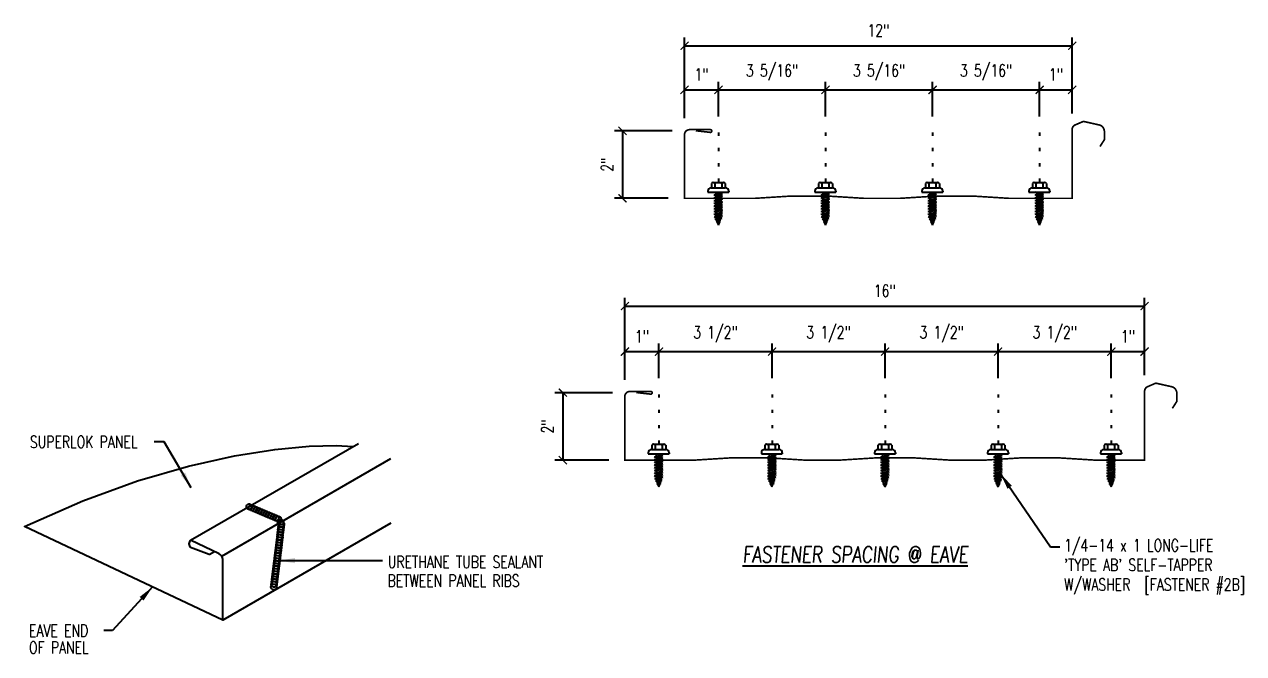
# Model space of a CAD drawing. Header units: inches. Extents: x 4.7 to 42.5, y 7 to 54.8.
# Drawn here: x 4.74 to 42.48, y 35.29 to 54.77 of the extents above; entities that cross this region are included whole.
import ezdxf

# ---------------------------------------------------------------- set-up
doc = ezdxf.new("R2010")
doc.units = ezdxf.units.IN
doc.header["$MEASUREMENT"] = 0
doc.linetypes.add('CENTER2', pattern=[1.125, 0.75, -0.125, 0.125, -0.125])
doc.linetypes.add('DOT2', pattern=[0.125, 0, -0.125])
for name, color, linetype in [('DIM', 2, 'Continuous'), ('FASTENER', 9, 'Continuous'), ('LABEL', 6, 'Continuous'), ('PANEL', 11, 'Continuous'), ('SEALANT', 253, 'CENTER2'), ('TEXT', 2, 'Continuous')]:
    doc.layers.add(name, color=color, linetype=linetype)
doc.styles.add('ROMAND', font='romand', dxfattribs={"height": 0.075})
doc.styles.add('TEXT', font='SIMPLEX', dxfattribs={"width": 0.75, "height": 6})
doc.styles.add('TEXT1', font='ROMANS.shx', dxfattribs={"width": 0.75, "height": 0.375})
doc.dimstyles.new('DETAIL', dxfattribs={"dimscale": 4, "dimtxt": 0.375, "dimasz": 0.0625, "dimexe": 0.0625, "dimexo": 0.125, "dimgap": 0.0625, "dimtad": 1, "dimdec": 4, "dimzin": 3, "dimdsep": 46, "dimlunit": 4, "dimtxsty": 'TEXT1', "dimblk": 'ARCHTICK', "dimcen": 0.0625, "dimclrd": 7, "dimclre": 7, "dimclrt": 2, "dimadec": 0, "dimazin": 0, "dimtfac": 0.59375, "dimtdec": 4, "dimtmove": 0, "dimatfit": 3, "dimfxl": 0, "dimfrac": 2, "dimtolj": 1, "dimtzin": 3, "dimarcsym": 0})
doc.dimstyles.new('DETAIL$7', dxfattribs={"dimscale": 4, "dimtxt": 6, "dimasz": 0.125, "dimexe": 0.0625, "dimexo": 0.125, "dimgap": 0.0625, "dimtad": 1, "dimdec": 5, "dimzin": 3, "dimdsep": 46, "dimlunit": 4, "dimtxsty": 'TEXT', "dimblk": 'ARCHTICK', "dimcen": 0.0625, "dimclrd": 7, "dimclre": 7, "dimclrt": 2, "dimadec": 0, "dimazin": 0, "dimtfac": 0.666667, "dimtdec": 5, "dimtmove": 0, "dimatfit": 3, "dimfxl": 0, "dimfrac": 2, "dimtolj": 1, "dimtzin": 3, "dimarcsym": 0})

# ---------------------------------------------------------------- blocks, each defined once
blk = doc.blocks.new('_ArchTick')
at = {"color": 0, "linetype": 'ByBlock', "const_width": 0.15}
blk.add_lwpolyline([(-0.5, -0.5), (0.5, 0.5)], dxfattribs=at)
blk = doc.blocks.new('FZ6')
at = {"layer": 'FASTENER'}
for p, q in [((-0.324, 0.071), (-0.324, 0.037)), ((-0.324, 0.037), (0.324, 0.037)), ((-0.224, 0.171), (0.215, 0.171)), ((-0.215, 0.305), (-0.215, 0.171)), ((-0.161, 0.337), (0.161, 0.337)), ((-0.129, 0.035), (-0.124, 0.037)), ((-0.096, 0.017), (-0.129, 0.035)), ((-0.129, -0.049), (0.096, 0.015)), ((-0.124, 0.037), (-0.08, 0.037)), ((-0.107, 0.305), (-0.107, 0.171)), ((-0.096, 0.017), (-0.025, 0.037)), ((-0.08, 0.037), (0.08, 0.037)), ((-0.08, 0.021), (-0.08, -0.035)), ((0.08, 0.037), (0.08, 0.011)), ((0.129, -0.003), (0.096, 0.015)), ((0.107, 0.305), (0.107, 0.171)), ((0.215, 0.305), (0.215, 0.171)), ((0.324, 0.071), (0.324, 0.037)), ((-0.096, -0.068), (-0.129, -0.049)), ((-0.129, -0.134), (0.096, -0.069)), ((-0.096, -0.152), (-0.129, -0.134)), ((-0.129, -0.218), (0.096, -0.154)), ((-0.096, -0.237), (-0.129, -0.218)), ((-0.129, -0.303), (0.096, -0.238)), ((-0.096, -0.321), (-0.129, -0.303)), ((-0.129, -0.387), (0.096, -0.323)), ((-0.096, -0.068), (0.129, -0.004)), ((-0.096, -0.152), (0.129, -0.088)), ((-0.096, -0.237), (0.129, -0.172)), ((-0.096, -0.321), (0.129, -0.257)), ((-0.096, -0.406), (0.129, -0.341)), ((-0.08, -0.063), (-0.08, -0.12)), ((-0.08, -0.148), (-0.08, -0.204)), ((-0.08, -0.232), (-0.08, -0.288)), ((-0.08, -0.317), (-0.08, -0.373)), ((0.08, -0.016), (0.08, -0.074)), ((0.08, -0.102), (0.08, -0.158)), ((0.08, -0.186), (0.08, -0.243)), ((0.08, -0.27), (0.08, -0.327)), ((0.08, -0.355), (0.08, -0.412)), ((0.129, -0.088), (0.096, -0.069)), ((0.129, -0.172), (0.096, -0.154)), ((0.129, -0.257), (0.096, -0.238)), ((0.129, -0.341), (0.096, -0.323)), ((-0.096, -0.406), (-0.129, -0.387)), ((-0.129, -0.471), (0.096, -0.407)), ((-0.096, -0.49), (-0.129, -0.471)), ((-0.129, -0.556), (0.096, -0.491)), ((-0.096, -0.575), (-0.129, -0.556)), ((-0.129, -0.64), (0.096, -0.576)), ((-0.096, -0.659), (-0.129, -0.64)), ((-0.121, -0.722), (0.092, -0.662)), ((-0.088, -0.741), (-0.121, -0.722)), ((-0.096, -0.49), (0.129, -0.426)), ((-0.096, -0.575), (0.129, -0.51)), ((-0.096, -0.659), (0.129, -0.595)), ((-0.095, -0.799), (0.071, -0.752)), ((-0.088, -0.741), (0.125, -0.68)), ((-0.08, -0.401), (-0.08, -0.457)), ((-0.08, -0.485), (-0.08, -0.542)), ((-0.08, -0.57), (-0.08, -0.626)), ((0.104, -0.771), (0.071, -0.752)), ((0.08, -0.44), (0.08, -0.496)), ((0.08, -0.524), (0.08, -0.58)), ((0.125, -0.68), (0.092, -0.662)), ((0.129, -0.426), (0.096, -0.407)), ((0.129, -0.51), (0.096, -0.491)), ((0.129, -0.595), (0.096, -0.576)), ((-0.061, -0.818), (-0.095, -0.799)), ((-0.063, -0.877), (0.034, -0.847)), ((-0.029, -0.895), (-0.063, -0.877)), ((-0.061, -0.818), (0.104, -0.771)), ((-0.029, -0.895), (0.068, -0.866)), ((0.068, -0.866), (0.034, -0.847))]:
    blk.add_line(p, q, dxfattribs=at)
for centre, radius, start, end in [((-0.224, 0.071), 0.1, 90, 180), ((-0.161, 0.274), 0.0628, 29.8754, 150.1246), ((0, 0.141), 0.196, 56.9974, 123.0026), ((0.161, 0.274), 0.0628, 29.8754, 150.1246), ((0.224, 0.071), 0.1, 0, 90), ((0.676, -0.642), 0.757, 180.9696, 185.1765), ((0.676, -0.642), 0.757, 187.255, 191.3837), ((-0.676, -0.642), 0.757, 351.6648, 356.0901), ((-0.676, -0.642), 0.757, 358.2537, 2.5109), ((0.676, -0.642), 0.757, 193.4363, 197.6723), ((0.676, -0.642), 0.757, 199.1495, 206.7351), ((-0.676, -0.642), 0.757, 333.2649, 342.2085), ((-0.676, -0.642), 0.757, 343.5473, 349.3968)]:
    blk.add_arc(centre, radius, start, end, dxfattribs=at)
blk = doc.blocks.new('FD-F2b')
at = {"layer": 'TEXT', "style": 'TEXT1', "width": 0.75}
for s, p in [('1/4-14 x 1 LONG-LIFE', (0.0047, -0.0408)), ("'TYPE AB' SELF-TAPPER", (0.0047, -0.1926)), ('W/WASHER', (0.0047, -0.3444)), ('[FASTENER #2B]', (0.6255, -0.3444))]:
    blk.add_text(s, height=0.09375, dxfattribs=at).set_placement(p)
blk.add_attdef('(QUANTITY)', (0.0047, -0.4962), '', height=0.0938, dxfattribs=at)
at = {"layer": 'TEXT', "style": 'TEXT1', "flags": 1}
for tag, p in [('Color', (0.0199, -0.7145)), ('Calc', (0.0199, -0.7145)), ('Opt1', (0.0199, -0.7145)), ('Opt2', (0.0199, -0.7145)), ('Opt3', (0.0199, -0.7145)), ('Description', (0.0199, -0.7145)), ('Multiple', (0.0199, -0.7145)), ('Part', (0.0199, -0.7145)), ('Spare1', (0.0199, -0.902)), ('Spare2', (0.0199, -0.902)), ('Spare3', (0.0199, -0.902)), ('Spare4', (0.0199, -0.902)), ('Spare5', (0.0199, -0.902)), ('Spare6', (0.0199, -0.902)), ('Spare7', (0.0199, -0.902)), ('Spare8', (0.0199, -0.902)), ('Spare9', (0.0199, -0.902)), ('Spare10', (0.0199, -0.902))]:
    blk.add_attdef(tag, p, '', height=0.0938, dxfattribs=at)
blk = doc.blocks.new('*D16')
at = {"layer": 'DEFPOINTS', "color": 0}
for p in [(24.379, 44.64), (23.325, 43.266), (24.379, 43.317)]:
    blk.add_point(p, dxfattribs=at)
at = {"layer": 'DIM', "color": 7, "lineweight": -2}
for p, q in [((23.325, 43.766), (23.325, 44.89)), ((23.325, 44.64), (24.379, 44.64)), ((24.379, 43.817), (24.379, 44.89))]:
    blk.add_line(p, q, dxfattribs=at)
at = {"layer": 'DIM', "color": 7, "lineweight": -2, "xscale": 0.25, "yscale": 0.25, "zscale": 0.25, "rotation": 180}
blk.add_blockref('_ArchTick', (23.325, 44.64), dxfattribs=at)
at = {"layer": 'DIM', "color": 7, "lineweight": -2, "xscale": 0.25, "yscale": 0.25, "zscale": 0.25}
blk.add_blockref('_ArchTick', (24.379, 44.64), dxfattribs=at)
at = {"layer": 'DIM', "color": 2, "insert": (23.852, 45.113), "char_height": 0.375, "attachment_point": 5, "style": 'TEXT1'}
blk.add_mtext('\\A1;1"', dxfattribs=at)
blk = doc.blocks.new('*D17')
at = {"layer": 'DEFPOINTS', "color": 0}
for p in [(23.443, 43.369), (21.405, 41.282), (23.323, 41.282)]:
    blk.add_point(p, dxfattribs=at)
at = {"layer": 'DIM', "color": 7, "lineweight": -2}
for p, q in [((22.943, 43.369), (21.155, 43.369)), ((21.405, 43.369), (21.405, 41.282)), ((22.823, 41.282), (21.155, 41.282))]:
    blk.add_line(p, q, dxfattribs=at)
at = {"layer": 'DIM', "color": 7, "lineweight": -2, "xscale": 0.25, "yscale": 0.25, "zscale": 0.25}
for p, rotation in [((21.405, 43.369), 90), ((21.405, 41.282), 270)]:
    blk.add_blockref('_ArchTick', p, dxfattribs=dict(at, rotation=rotation))
at = {"layer": 'DIM', "color": 2, "insert": (20.932, 42.325), "char_height": 0.375, "attachment_point": 5, "rotation": 90, "style": 'TEXT1'}
blk.add_mtext('\\A1;2"', dxfattribs=at)
blk = doc.blocks.new('*D18')
at = {"layer": 'DEFPOINTS', "color": 0}
for p in [(39.41, 44.64), (39.41, 43.411), (38.379, 43.317)]:
    blk.add_point(p, dxfattribs=at)
at = {"layer": 'DIM', "color": 7, "lineweight": -2}
for p, q in [((38.379, 43.817), (38.379, 44.89)), ((38.379, 44.64), (39.41, 44.64)), ((39.41, 43.911), (39.41, 44.89))]:
    blk.add_line(p, q, dxfattribs=at)
at = {"layer": 'DIM', "color": 7, "lineweight": -2, "xscale": 0.25, "yscale": 0.25, "zscale": 0.25, "rotation": 180}
blk.add_blockref('_ArchTick', (38.379, 44.64), dxfattribs=at)
at = {"layer": 'DIM', "color": 7, "lineweight": -2, "xscale": 0.25, "yscale": 0.25, "zscale": 0.25}
blk.add_blockref('_ArchTick', (39.41, 44.64), dxfattribs=at)
at = {"layer": 'DIM', "color": 2, "insert": (38.895, 45.113), "char_height": 0.375, "attachment_point": 5, "style": 'TEXT1'}
blk.add_mtext('\\A1;1"', dxfattribs=at)
blk = doc.blocks.new('*D21')
at = {"color": 7, "lineweight": -2}
for p, q in [((24.379, 43.817), (24.379, 44.89)), ((24.379, 44.64), (27.879, 44.64)), ((27.879, 43.817), (27.879, 44.89))]:
    blk.add_line(p, q, dxfattribs=at)
at = {"layer": 'DEFPOINTS', "color": 0}
for p in [(27.879, 44.64), (24.379, 43.317), (27.879, 43.317)]:
    blk.add_point(p, dxfattribs=at)
at = {"color": 7, "lineweight": -2, "xscale": 0.25, "yscale": 0.25, "zscale": 0.25, "rotation": 180}
blk.add_blockref('_ArchTick', (24.379, 44.64), dxfattribs=at)
at = {"color": 7, "lineweight": -2, "xscale": 0.25, "yscale": 0.25, "zscale": 0.25}
blk.add_blockref('_ArchTick', (27.879, 44.64), dxfattribs=at)
at = {"color": 2, "insert": (26.129, 45.175), "char_height": 0.375, "attachment_point": 5, "style": 'TEXT1'}
blk.add_mtext('\\A1;3 1/2"', dxfattribs=at)
blk = doc.blocks.new('*D22')
at = {"color": 7, "lineweight": -2}
for p, q in [((27.879, 43.817), (27.879, 44.89)), ((27.879, 44.64), (31.379, 44.64)), ((31.379, 43.817), (31.379, 44.89))]:
    blk.add_line(p, q, dxfattribs=at)
at = {"layer": 'DEFPOINTS', "color": 0}
for p in [(31.379, 44.64), (27.879, 43.317), (31.379, 43.317)]:
    blk.add_point(p, dxfattribs=at)
at = {"color": 7, "lineweight": -2, "xscale": 0.25, "yscale": 0.25, "zscale": 0.25, "rotation": 180}
blk.add_blockref('_ArchTick', (27.879, 44.64), dxfattribs=at)
at = {"color": 7, "lineweight": -2, "xscale": 0.25, "yscale": 0.25, "zscale": 0.25}
blk.add_blockref('_ArchTick', (31.379, 44.64), dxfattribs=at)
at = {"color": 2, "insert": (29.629, 45.175), "char_height": 0.375, "attachment_point": 5, "style": 'TEXT1'}
blk.add_mtext('\\A1;3 1/2"', dxfattribs=at)
blk = doc.blocks.new('*D23')
at = {"color": 7, "lineweight": -2}
for p, q in [((31.379, 43.817), (31.379, 44.89)), ((31.379, 44.64), (34.879, 44.64)), ((34.879, 43.817), (34.879, 44.89))]:
    blk.add_line(p, q, dxfattribs=at)
at = {"layer": 'DEFPOINTS', "color": 0}
for p in [(34.879, 44.64), (31.379, 43.317), (34.879, 43.317)]:
    blk.add_point(p, dxfattribs=at)
at = {"color": 7, "lineweight": -2, "xscale": 0.25, "yscale": 0.25, "zscale": 0.25, "rotation": 180}
blk.add_blockref('_ArchTick', (31.379, 44.64), dxfattribs=at)
at = {"color": 7, "lineweight": -2, "xscale": 0.25, "yscale": 0.25, "zscale": 0.25}
blk.add_blockref('_ArchTick', (34.879, 44.64), dxfattribs=at)
at = {"color": 2, "insert": (33.129, 45.175), "char_height": 0.375, "attachment_point": 5, "style": 'TEXT1'}
blk.add_mtext('\\A1;3 1/2"', dxfattribs=at)
blk = doc.blocks.new('*D24')
at = {"color": 7, "lineweight": -2}
for p, q in [((34.879, 43.817), (34.879, 44.89)), ((34.879, 44.64), (38.379, 44.64)), ((38.379, 43.817), (38.379, 44.89))]:
    blk.add_line(p, q, dxfattribs=at)
at = {"layer": 'DEFPOINTS', "color": 0}
for p in [(38.379, 44.64), (34.879, 43.317), (38.379, 43.317)]:
    blk.add_point(p, dxfattribs=at)
at = {"color": 7, "lineweight": -2, "xscale": 0.25, "yscale": 0.25, "zscale": 0.25, "rotation": 180}
blk.add_blockref('_ArchTick', (34.879, 44.64), dxfattribs=at)
at = {"color": 7, "lineweight": -2, "xscale": 0.25, "yscale": 0.25, "zscale": 0.25}
blk.add_blockref('_ArchTick', (38.379, 44.64), dxfattribs=at)
at = {"color": 2, "insert": (36.629, 45.175), "char_height": 0.375, "attachment_point": 5, "style": 'TEXT1'}
blk.add_mtext('\\A1;3 1/2"', dxfattribs=at)
blk = doc.blocks.new('LAY-LAB')
at = {"layer": 'LABEL', "color": 6, "style": 'ROMAND', "oblique": 5, "width": 0.75}
blk.add_attdef('LAY-LAB', (0.017, 0.036), '', height=0.188, dxfattribs=at)
blk = doc.blocks.new('*D19')
at = {"layer": 'DEFPOINTS', "color": 0}
for p in [(26.224, 52.742), (25.17, 51.369), (26.224, 51.42)]:
    blk.add_point(p, dxfattribs=at)
at = {"layer": 'DIM', "color": 7, "lineweight": -2}
for p, q in [((25.17, 51.869), (25.17, 52.992)), ((26.224, 51.92), (26.224, 52.992)), ((25.17, 52.742), (26.224, 52.742))]:
    blk.add_line(p, q, dxfattribs=at)
at = {"layer": 'DIM', "color": 7, "lineweight": -2, "xscale": 0.25, "yscale": 0.25, "zscale": 0.25, "rotation": 180}
blk.add_blockref('_ArchTick', (25.17, 52.742), dxfattribs=at)
at = {"layer": 'DIM', "color": 7, "lineweight": -2, "xscale": 0.25, "yscale": 0.25, "zscale": 0.25}
blk.add_blockref('_ArchTick', (26.224, 52.742), dxfattribs=at)
at = {"layer": 'DIM', "color": 2, "insert": (25.697, 53.216), "char_height": 0.375, "attachment_point": 5, "style": 'TEXT1'}
blk.add_mtext('\\A1;1"', dxfattribs=at)
blk = doc.blocks.new('*D20')
at = {"layer": 'DEFPOINTS', "color": 0}
for p in [(25.288, 51.472), (23.25, 49.385), (25.169, 49.385)]:
    blk.add_point(p, dxfattribs=at)
at = {"layer": 'DIM', "color": 7, "lineweight": -2}
for p, q in [((24.788, 51.472), (23, 51.472)), ((23.25, 51.472), (23.25, 49.385)), ((24.669, 49.385), (23, 49.385))]:
    blk.add_line(p, q, dxfattribs=at)
at = {"layer": 'DIM', "color": 7, "lineweight": -2, "xscale": 0.25, "yscale": 0.25, "zscale": 0.25}
for p, rotation in [((23.25, 51.472), 90), ((23.25, 49.385), 270)]:
    blk.add_blockref('_ArchTick', p, dxfattribs=dict(at, rotation=rotation))
at = {"layer": 'DIM', "color": 2, "insert": (22.777, 50.428), "char_height": 0.375, "attachment_point": 5, "rotation": 90, "style": 'TEXT1'}
blk.add_mtext('\\A1;2"', dxfattribs=at)
blk = doc.blocks.new('*D25')
at = {"color": 7, "lineweight": -2}
for p, q in [((26.224, 51.92), (26.224, 52.992)), ((29.537, 51.92), (29.537, 52.992)), ((26.224, 52.742), (29.537, 52.742))]:
    blk.add_line(p, q, dxfattribs=at)
at = {"layer": 'DEFPOINTS', "color": 0}
for p in [(29.537, 52.742), (26.224, 51.42), (29.537, 51.42)]:
    blk.add_point(p, dxfattribs=at)
at = {"color": 7, "lineweight": -2, "xscale": 0.25, "yscale": 0.25, "zscale": 0.25, "rotation": 180}
blk.add_blockref('_ArchTick', (26.224, 52.742), dxfattribs=at)
at = {"color": 7, "lineweight": -2, "xscale": 0.25, "yscale": 0.25, "zscale": 0.25}
blk.add_blockref('_ArchTick', (29.537, 52.742), dxfattribs=at)
at = {"color": 2, "insert": (27.88, 53.278), "char_height": 0.375, "attachment_point": 5, "style": 'TEXT1'}
blk.add_mtext('\\A1;3 5/16"', dxfattribs=at)
blk = doc.blocks.new('*D26')
at = {"color": 7, "lineweight": -2}
for p, q in [((29.537, 51.92), (29.537, 52.992)), ((32.849, 51.92), (32.849, 52.992)), ((29.537, 52.742), (32.849, 52.742))]:
    blk.add_line(p, q, dxfattribs=at)
at = {"layer": 'DEFPOINTS', "color": 0}
for p in [(32.849, 52.742), (29.537, 51.42), (32.849, 51.42)]:
    blk.add_point(p, dxfattribs=at)
at = {"color": 7, "lineweight": -2, "xscale": 0.25, "yscale": 0.25, "zscale": 0.25, "rotation": 180}
blk.add_blockref('_ArchTick', (29.537, 52.742), dxfattribs=at)
at = {"color": 7, "lineweight": -2, "xscale": 0.25, "yscale": 0.25, "zscale": 0.25}
blk.add_blockref('_ArchTick', (32.849, 52.742), dxfattribs=at)
at = {"color": 2, "insert": (31.193, 53.278), "char_height": 0.375, "attachment_point": 5, "style": 'TEXT1'}
blk.add_mtext('\\A1;3 5/16"', dxfattribs=at)
blk = doc.blocks.new('*D27')
at = {"color": 7, "lineweight": -2}
for p, q in [((32.849, 51.92), (32.849, 52.992)), ((36.162, 51.92), (36.162, 52.992)), ((32.849, 52.742), (36.162, 52.742))]:
    blk.add_line(p, q, dxfattribs=at)
at = {"layer": 'DEFPOINTS', "color": 0}
for p in [(36.162, 52.742), (32.849, 51.42), (36.162, 51.42)]:
    blk.add_point(p, dxfattribs=at)
at = {"color": 7, "lineweight": -2, "xscale": 0.25, "yscale": 0.25, "zscale": 0.25, "rotation": 180}
blk.add_blockref('_ArchTick', (32.849, 52.742), dxfattribs=at)
at = {"color": 7, "lineweight": -2, "xscale": 0.25, "yscale": 0.25, "zscale": 0.25}
blk.add_blockref('_ArchTick', (36.162, 52.742), dxfattribs=at)
at = {"color": 2, "insert": (34.505, 53.278), "char_height": 0.375, "attachment_point": 5, "style": 'TEXT1'}
blk.add_mtext('\\A1;3 5/16"', dxfattribs=at)
blk = doc.blocks.new('*D28')
at = {"color": 7, "lineweight": -2}
for p, q in [((36.162, 51.92), (36.162, 52.992)), ((37.169, 52.014), (37.169, 52.992)), ((36.162, 52.742), (37.169, 52.742))]:
    blk.add_line(p, q, dxfattribs=at)
at = {"layer": 'DEFPOINTS', "color": 0}
for p in [(37.169, 52.742), (36.162, 51.42), (37.169, 51.514)]:
    blk.add_point(p, dxfattribs=at)
at = {"color": 7, "lineweight": -2, "xscale": 0.25, "yscale": 0.25, "zscale": 0.25, "rotation": 180}
blk.add_blockref('_ArchTick', (36.162, 52.742), dxfattribs=at)
at = {"color": 7, "lineweight": -2, "xscale": 0.25, "yscale": 0.25, "zscale": 0.25}
blk.add_blockref('_ArchTick', (37.169, 52.742), dxfattribs=at)
at = {"color": 2, "insert": (36.665, 53.216), "char_height": 0.375, "attachment_point": 5, "style": 'TEXT1'}
blk.add_mtext('\\A1;1"', dxfattribs=at)

msp = doc.modelspace()

# ---------------------------------------------------------------- linework, layer by layer
at = {"color": 7}
for p, q in [((25.16983, 52.36931), (25.16983, 54.35875)), ((37.16856, 52.36931), (37.16856, 54.35875)), ((25.16983, 54.10875), (37.16856, 54.10875))]:
    msp.add_line(p, q, dxfattribs=at)
at = {"layer": 'DIM', "linetype": 'DOT2', "ltscale": 3}
for p, q in [((26.2242, 51.4195), (26.2242, 49.38503)), ((29.5367, 51.4195), (29.5367, 49.4552)), ((32.8492, 51.4195), (32.8492, 49.44795)), ((36.1617, 51.4195), (36.1617, 49.38503)), ((24.37887, 43.31657), (24.37887, 41.2821)), ((27.87887, 43.31657), (27.87887, 41.34433)), ((31.37887, 43.31657), (31.37887, 41.35227)), ((34.87887, 43.31657), (34.87887, 41.30655)), ((38.37887, 43.31657), (38.37887, 41.2821))]:
    msp.add_line(p, q, dxfattribs=at)
at = {"layer": 'DIM', "color": 7}
for p, q in [((23.3245, 43.76638), (23.3245, 46.29963)), ((23.3245, 46.04963), (39.41035, 46.04963)), ((39.41035, 43.91064), (39.41035, 46.29963))]:
    msp.add_line(p, q, dxfattribs=at)
at = {"layer": 'PANEL'}
for p, q in [((9.88501, 38.80053), (15.08116, 41.80053)), ((10.85004, 38.30812), (16.08116, 41.3283)), ((10.76823, 38.38345), (9.88501, 38.80053)), ((10.45833, 38.36121), (9.88501, 38.57412)), ((10.45833, 38.36121), (10.61895, 38.45394)), ((10.88501, 36.3283), (10.88501, 38.2065))]:
    msp.add_line(p, q, dxfattribs=at)
for points in [[(38.02861, 50.98738, 0.05253, 0.05253, 0), (38.16583, 51.2002, 0.05253, 0.05253, 0), (38.16583, 51.45171, 0.05253, 0.05253, 0.31402705), (38.02614, 51.6522, 0.05253, 0.05253, 0), (37.51486, 51.76598, 0.05253, 0.05253, 0), (37.2509, 51.65292, 0.05253, 0.05253, 0.27334467), (37.16856, 51.51357, 0.05, 0.05, 0), (37.16856, 49.38519, 0.05, 0.05, 0), (36.96125, 49.38503, 0.05, 0.05, 0), (35.61384, 49.38503, 0.05, 0.05, 0)], [(36.33306, 49.38503, 0.05, 0.05, 0), (35.21043, 49.38503, 0.05, 0.05, 0), (34.0878, 49.4552, 0.05, 0.05, 0), (32.96517, 49.4552, 0.05, 0.05, 0), (31.84253, 49.38503, 0.05, 0.05, 0), (30.7199, 49.38503, 0.05, 0.05, 0), (29.59727, 49.4552, 0.05, 0.05, 0), (28.47464, 49.4552, 0.05, 0.05, 0), (27.352, 49.38503, 0.05, 0.05, 0), (26.03281, 49.38503, 0.05, 0.05, 0), (26.09793, 49.38503, 0.05, 0.05, 0), (25.91556, 49.38503, 0.05, 0.05, 0), (25.59153, 49.38503, 0.05, 0.05, 0), (25.16856, 49.38494, 0.05, 0.05, 0), (25.16856, 51.35192, 0.05253, 0.05253, -0.41421356), (25.32766, 51.51102, 0.05253, 0.05253, 0), (25.97059, 51.51102, 0.05253, 0.05253, -0.41421356), (26.01287, 51.46874, 0.05253, 0.05253, -0.41421356), (25.97059, 51.42646, 0.05253, 0.05253, 0), (25.52154, 51.47718, 0, 0, 0)], [(40.2704, 42.88445, 0.05253, 0.05253, 0), (40.40762, 43.09727, 0.05253, 0.05253, 0), (40.40762, 43.34878, 0.05253, 0.05253, 0.31402705), (40.26793, 43.54927, 0.05253, 0.05253, 0), (39.75665, 43.66305, 0.05253, 0.05253, 0), (39.49268, 43.54999, 0.05253, 0.05253, 0.27334467), (39.41035, 43.41064, 0.05, 0.05, 0), (39.41035, 41.28225, 0.05, 0.05, 0), (39.20304, 41.2821, 0.05, 0.05, 0), (37.85563, 41.2821, 0.05, 0.05, 0), (36.733, 41.35227, 0.05, 0.05, 0), (35.61037, 41.35227, 0.05, 0.05, 0), (34.48773, 41.2821, 0.05, 0.05, 0), (33.3651, 41.2821, 0.05, 0.05, 0), (32.24247, 41.35227, 0.05, 0.05, 0), (31.11984, 41.35227, 0.05, 0.05, 0), (29.9972, 41.2821, 0.05, 0.05, 0), (28.87457, 41.2821, 0.05, 0.05, 0), (27.75194, 41.35227, 0.05, 0.05, 0), (26.62931, 41.35227, 0.05, 0.05, 0), (25.50667, 41.2821, 0.05, 0.05, 0), (24.18748, 41.2821, 0.05, 0.05, 0), (24.2526, 41.2821, 0.05, 0.05, 0), (24.07022, 41.2821, 0.05, 0.05, 0), (23.7462, 41.2821, 0.05, 0.05, 0), (23.32323, 41.28201, 0.05, 0.05, 0), (23.32323, 43.24899, 0.05253, 0.05253, -0.41421356), (23.48233, 43.40809, 0.05253, 0.05253, 0), (24.12526, 43.40809, 0.05253, 0.05253, -0.41421356), (24.16754, 43.36581, 0.05253, 0.05253, -0.41421356), (24.12526, 43.32353, 0.05253, 0.05253, 0), (23.6762, 43.37425, 0, 0, 0)]]:
    msp.add_lwpolyline(points, format="xyseb", dxfattribs=at)
msp.add_lwpolyline([(16.08116, 39.3283), (10.88501, 36.3283), (4.73853, 39.23084), (6.54268, 40.02193), (8.24236, 40.63622), (9.81539, 41.0931), (11.23961, 41.41195), (12.49287, 41.61215), (13.55299, 41.71307), (14.39781, 41.7341), (14.90858, 41.70089)], dxfattribs=at)
for centre, radius, start, end in [((9.97484, 38.68733), 0.14451, 128.431894, 231.568106), ((10.66282, 38.18687), 0.22306, 5.047248, 61.797202)]:
    msp.add_arc(centre, radius, start, end, dxfattribs=at)
at = {"layer": 'SEALANT', "color": 9}
for centre in [(11.69678, 39.83772), (11.77172, 39.80618), (11.84666, 39.77464), (11.9216, 39.74309), (11.99654, 39.71155), (12.07148, 39.68001), (12.14641, 39.64846), (12.22135, 39.61692), (12.29629, 39.58538), (12.37123, 39.55383), (12.44617, 39.52229), (12.52111, 39.49074), (12.59604, 39.4592), (12.67098, 39.36048), (12.6848, 39.21107), (12.69468, 39.29177), (12.63535, 38.80756), (12.64524, 38.88826), (12.65513, 38.96896), (12.66502, 39.04967), (12.67491, 39.13037), (12.58591, 38.40404), (12.5958, 38.48474), (12.60569, 38.56545), (12.61558, 38.64615), (12.62547, 38.72685), (12.54636, 38.08123), (12.55625, 38.16193), (12.56614, 38.24264), (12.57602, 38.32334), (12.49692, 37.67771), (12.50681, 37.75842), (12.5167, 37.83912), (12.52658, 37.91982), (12.53647, 38.00053), (12.45737, 37.3549), (12.46725, 37.43561), (12.47714, 37.51631), (12.48703, 37.59701)]:
    msp.add_circle(centre, 0.08824, dxfattribs=at)

# ---------------------------------------------------------------- block references
at = {"color": 7, "xscale": 0.25, "yscale": 0.25, "zscale": 0.25, "rotation": 180}
msp.add_blockref('_ArchTick', (25.16983, 54.10875), dxfattribs=at)
at = {"color": 7, "xscale": 0.25, "yscale": 0.25, "zscale": 0.25}
msp.add_blockref('_ArchTick', (37.16856, 54.10875), dxfattribs=at)
at = {"layer": 'DIM', "color": 7, "xscale": 0.25, "yscale": 0.25, "zscale": 0.25, "rotation": 180}
msp.add_blockref('_ArchTick', (23.3245, 46.04963), dxfattribs=at)
at = {"layer": 'DIM', "color": 7, "xscale": 0.25, "yscale": 0.25, "zscale": 0.25}
msp.add_blockref('_ArchTick', (39.41035, 46.04963), dxfattribs=at)
at = {"layer": 'FASTENER'}
for p in [(26.21865, 49.53748), (29.53115, 49.53748), (32.84365, 49.53748), (36.15615, 49.53748), (24.37332, 41.43455), (27.87332, 41.43455), (31.37332, 41.43455), (34.87332, 41.43455), (38.37332, 41.43455)]:
    msp.add_blockref('FZ6', p, dxfattribs=at)
at = {"layer": 'LABEL', "xscale": 2.666666666666686, "yscale": 2.666666666666679, "zscale": 2.66666666666668}
msp.add_blockref('LAY-LAB', (26.92719, 38.01401), dxfattribs=at).add_auto_attribs({'LAY-LAB': '%%UFASTENER SPACING @ EAVE'})
at = {"layer": 'TEXT', "xscale": 4, "yscale": 4, "zscale": 4}
msp.add_blockref('FD-F2b', (36.89983, 38.61924), dxfattribs=at)

# ---------------------------------------------------------------- texts
at = {"color": 2, "insert": (31.1692, 54.58197), "char_height": 0.375, "attachment_point": 5, "style": 'TEXT1'}
msp.add_mtext('\\A1;12"', dxfattribs=at)
at = {"layer": 'DIM', "color": 2, "insert": (31.36743, 46.52284), "char_height": 0.375, "attachment_point": 5, "style": 'TEXT1'}
msp.add_mtext('\\A1;16"', dxfattribs=at)
at = {"layer": 'TEXT', "style": 'TEXT1', "width": 0.75}
for s, p in [('SUPERLOK PANEL', (4.9102, 41.65713)), ('URETHANE TUBE SEALANT', (15.98634, 37.9434)), ('BETWEEN PANEL RIBS', (15.98016, 37.36166)), ('EAVE END ', (4.88161, 35.81531)), ('OF PANEL', (4.88161, 35.29121))]:
    msp.add_text(s, height=0.375, dxfattribs=at).set_placement(p)

# ---------------------------------------------------------------- dimensions: what is measured, and where the dimension line sits
for base, p1, p2, picture, middle in [((29.5367, 52.74249), (26.2242, 51.4195), (29.5367, 51.4195), '*D25', (27.88045, 53.2782)), ((32.8492, 52.74249), (29.5367, 51.4195), (32.8492, 51.4195), '*D26', (31.19295, 53.2782)), ((36.1617, 52.74249), (32.8492, 51.4195), (36.1617, 51.4195), '*D27', (34.50545, 53.2782)), ((37.16856, 52.74249), (36.1617, 51.4195), (37.16856, 51.51357), '*D28', (36.66513, 53.2157)), ((27.87887, 44.63956), (24.37887, 43.31657), (27.87887, 43.31657), '*D21', (26.12887, 45.17527)), ((31.37887, 44.63956), (27.87887, 43.31657), (31.37887, 43.31657), '*D22', (29.62887, 45.17527)), ((34.87887, 44.63956), (31.37887, 43.31657), (34.87887, 43.31657), '*D23', (33.12887, 45.17527)), ((38.37887, 44.63956), (34.87887, 43.31657), (38.37887, 43.31657), '*D24', (36.62887, 45.17527))]:
    dim = msp.add_linear_dim(base=base, p1=p1, p2=p2, dimstyle='DETAIL')
    dim.commit()
    dim.dimension.update_dxf_attribs({"geometry": picture, "text_midpoint": middle})
at = {"layer": 'DIM'}
for base, p1, p2, picture, middle in [((26.2242, 52.74249), (25.16983, 51.36931), (26.2242, 51.4195), '*D19', (25.69702, 53.2157)), ((24.37887, 44.63956), (23.3245, 43.26638), (24.37887, 43.31657), '*D16', (23.85169, 45.11277)), ((39.41035, 44.63956), (38.37887, 43.31657), (39.41035, 43.41064), '*D18', (38.89461, 45.11277))]:
    dim = msp.add_linear_dim(base=base, p1=p1, p2=p2, text='1"', dimstyle='DETAIL', override={"dimtxt": 0.375, "dimtmove": 0}, dxfattribs=at)
    dim.commit()
    dim.dimension.update_dxf_attribs({"geometry": picture, "text_midpoint": middle})
for base, p1, p2, picture, middle in [((23.25017, 49.38494), (25.28815, 51.47151), (25.16856, 49.38494), '*D20', (22.77696, 50.42822)), ((21.40484, 41.28201), (23.44282, 43.36858), (23.32323, 41.28201), '*D17', (20.93163, 42.32529))]:
    dim = msp.add_linear_dim(base=base, p1=p1, p2=p2, angle=90, text='2"', dimstyle='DETAIL', override={"dimtxt": 0.375, "dimtmove": 0}, dxfattribs=at)
    dim.commit()
    dim.dimension.update_dxf_attribs({"geometry": picture, "text_midpoint": middle})

# ---------------------------------------------------------------- leaders
msp.add_leader([(34.95347, 40.85408), (36.49707, 38.5925), (36.78874, 38.5925)], dimstyle='DETAIL$7')
at = {"layer": 'TEXT'}
for points in [[(9.90062, 40.42134), (9.06715, 41.85045), (8.75383, 41.85045)], [(12.61717, 38.17065), (15.24706, 38.17065), (15.81989, 38.17065)], [(8.70698, 37.35682), (7.46073, 36.0087), (7.19963, 36.0087)]]:
    msp.add_leader(points, dimstyle='DETAIL$7', dxfattribs=at)

doc.saveas('drawing.dxf')
